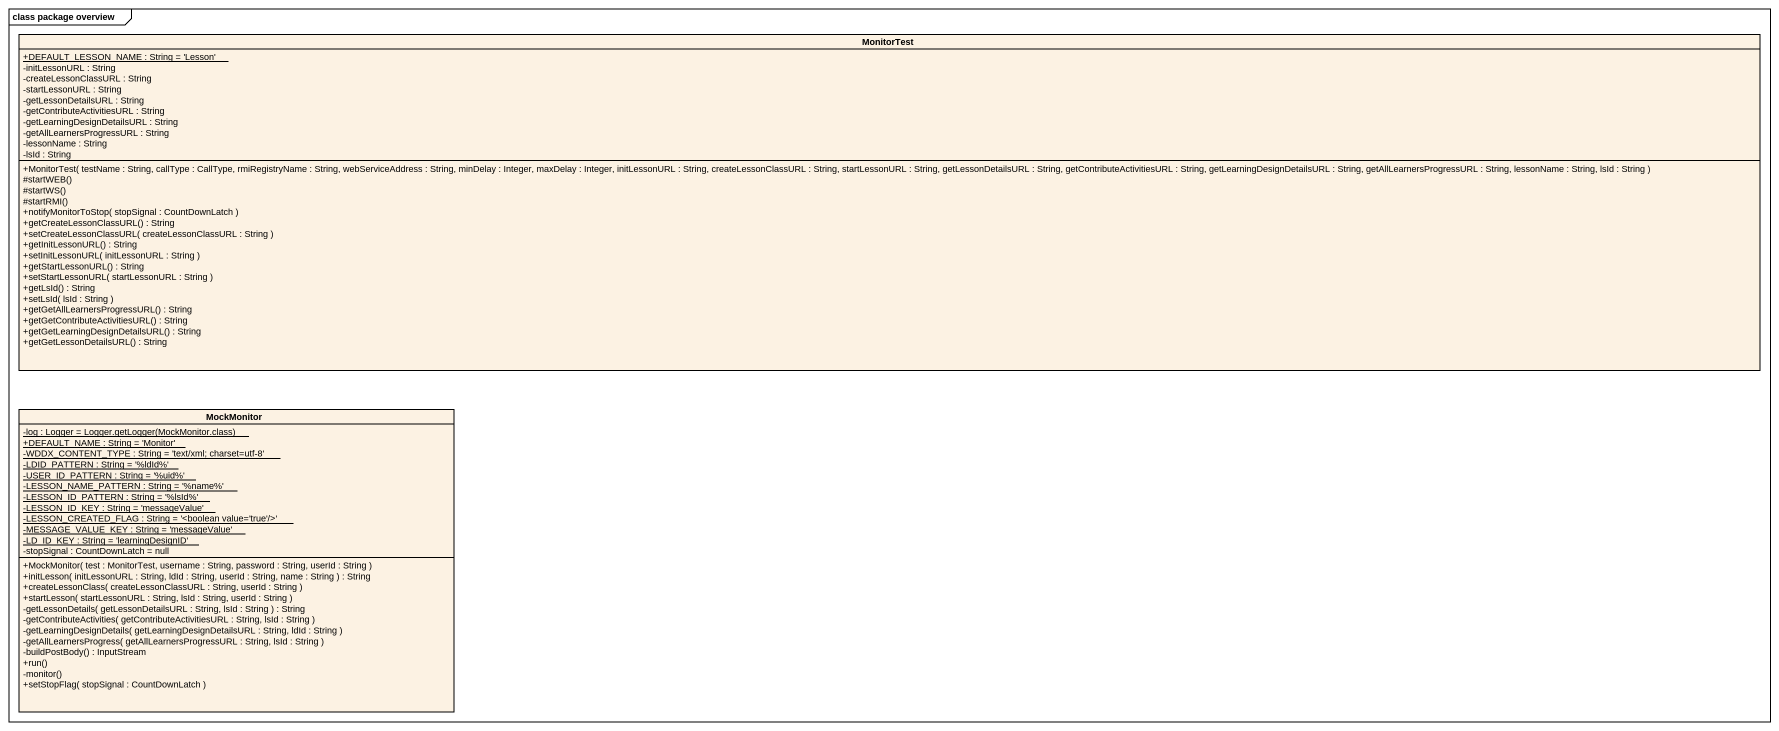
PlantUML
@startuml
mainframe class package overview
hide circle
hide empty members
skinparam classAttributeIconSize 0
class MonitorTest {
  {static} +DEFAULT_LESSON_NAME : String = 'Lesson'
  -initLessonURL : String
  -createLessonClassURL : String
  -startLessonURL : String
  -getLessonDetailsURL : String
  -getContributeActivitiesURL : String
  -getLearningDesignDetailsURL : String
  -getAllLearnersProgressURL : String
  -lessonName : String
  -lsId : String
  +MonitorTest( testName : String, callType : CallType, rmiRegistryName : String, webServiceAddress : String, minDelay : Integer, maxDelay : Integer, initLessonURL : String, createLessonClassURL : String, startLessonURL : String, getLessonDetailsURL : String, getContributeActivitiesURL : String, getLearningDesignDetailsURL : String, getAllLearnersProgressURL : String, lessonName : String, lsId : String )
  #startWEB()
  #startWS()
  #startRMI()
  +notifyMonitorToStop( stopSignal : CountDownLatch )
  +getCreateLessonClassURL() : String
  +setCreateLessonClassURL( createLessonClassURL : String )
  +getInitLessonURL() : String
  +setInitLessonURL( initLessonURL : String )
  +getStartLessonURL() : String
  +setStartLessonURL( startLessonURL : String )
  +getLsId() : String
  +setLsId( lsId : String )
  +getGetAllLearnersProgressURL() : String
  +getGetContributeActivitiesURL() : String
  +getGetLearningDesignDetailsURL() : String
  +getGetLessonDetailsURL() : String
}
class MockMonitor {
  {static} {field} -log : Logger = Logger.getLogger(MockMonitor.class)
  {static} +DEFAULT_NAME : String = 'Monitor'
  {static} -WDDX_CONTENT_TYPE : String = 'text/xml; charset=utf-8'
  {static} -LDID_PATTERN : String = '%ldId%'
  {static} -USER_ID_PATTERN : String = '%uid%'
  {static} -LESSON_NAME_PATTERN : String = '%name%'
  {static} -LESSON_ID_PATTERN : String = '%lsId%'
  {static} -LESSON_ID_KEY : String = 'messageValue'
  {static} -LESSON_CREATED_FLAG : String = '<boolean value='true'/>'
  {static} -MESSAGE_VALUE_KEY : String = 'messageValue'
  {static} -LD_ID_KEY : String = 'learningDesignID'
  -stopSignal : CountDownLatch = null
  +MockMonitor( test : MonitorTest, username : String, password : String, userId : String )
  +initLesson( initLessonURL : String, ldId : String, userId : String, name : String ) : String
  +createLessonClass( createLessonClassURL : String, userId : String )
  +startLesson( startLessonURL : String, lsId : String, userId : String )
  -getLessonDetails( getLessonDetailsURL : String, lsId : String ) : String
  -getContributeActivities( getContributeActivitiesURL : String, lsId : String )
  -getLearningDesignDetails( getLearningDesignDetailsURL : String, ldId : String )
  -getAllLearnersProgress( getAllLearnersProgressURL : String, lsId : String )
  -buildPostBody() : InputStream
  +run()
  -monitor()
  +setStopFlag( stopSignal : CountDownLatch )
}
@enduml
